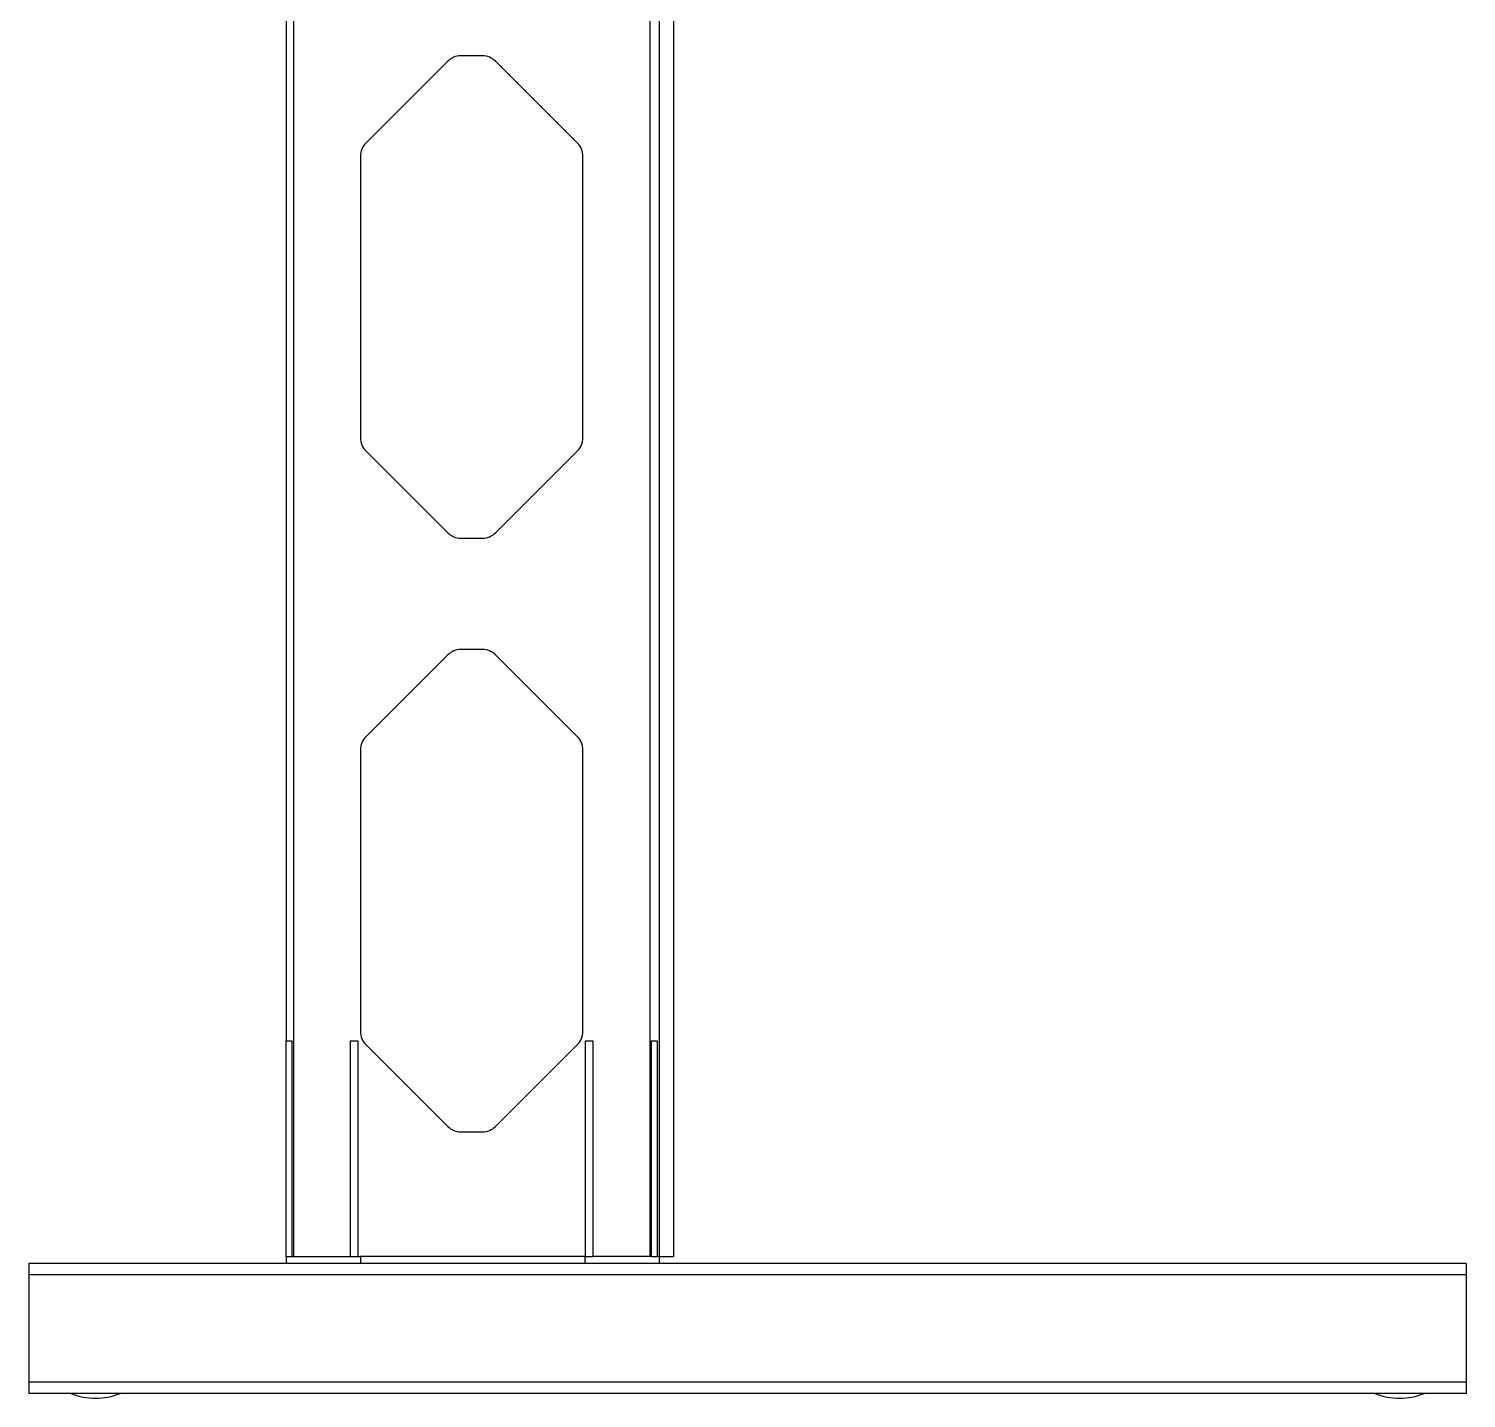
# Model space of a CAD drawing. Extents: x -2612 to 1264, y -600 to 6698.
# Drawn here: x -2612 to 1264, y -600 to 3090 of the extents above; entities that cross this region are included whole.
import ezdxf

# ---------------------------------------------------------------- set-up
doc = ezdxf.new("R2010")
doc.units = 0
doc.header["$MEASUREMENT"] = 0
doc.layers.get('0').update_dxf_attribs({"linetype": 'CONTINUOUS'})

msp = doc.modelspace()

# ---------------------------------------------------------------- linework, layer by layer
at = {"color": 7, "linetype": 'CONTINUOUS'}
for p, q in [((-1917.50015, 6458.49999), (-1917.50015, 362.49998)), ((-1897.50011, 6458.49999), (-1897.50011, -218.49999)), ((-937.50006, 6458.49999), (-937.50006, -218.49999)), ((-912.5002, 6458.49999), (-912.5002, -218.49999)), ((-873.50017, 6458.49999), (-873.50017, -218.49999)), ((-1482.14484, 3002.85533), (-1702.85548, 2782.14458)), ((-1388.21083, 3017.49995), (-1446.78951, 3017.49995)), ((-1132.14475, 2782.14458), (-1352.8555, 3002.85533)), ((-1717.50016, 2746.78925), (-1717.50016, 1988.21071)), ((-1117.50012, 1988.21071), (-1117.50012, 2746.78925)), ((-1702.85548, 1952.85538), (-1482.14484, 1732.14462)), ((-1352.8555, 1732.14462), (-1132.14475, 1952.85538)), ((-1446.78951, 1717.5), (-1388.21083, 1717.5)), ((-1482.14484, 1402.85542), (-1702.85548, 1182.14467)), ((-1388.21083, 1417.50005), (-1446.78951, 1417.50005)), ((-1132.14475, 1182.14467), (-1352.8555, 1402.85542)), ((-1717.50016, 1146.78934), (-1717.50016, 388.21068)), ((-1117.50012, 388.21068), (-1117.50012, 1146.78934)), ((-1917.50015, 362.49998), (-1902.50016, 362.49998)), ((-1917.50015, -218.49999), (-1917.50015, 362.49998)), ((-1902.50016, 362.49998), (-1902.50016, -218.49999)), ((-1744.50011, -218.49999), (-1744.50011, 362.49998)), ((-1744.50011, 362.49998), (-1724.50013, 362.49998)), ((-1724.50013, 362.49998), (-1724.50013, -218.49999)), ((-1702.85548, 352.85535), (-1482.14484, 132.14466)), ((-1352.8555, 132.14466), (-1132.14475, 352.85535)), ((-1110.50015, 362.49998), (-1090.50017, 362.49998)), ((-1110.50015, -218.49999), (-1110.50015, 362.49998)), ((-1090.50017, 362.49998), (-1090.50017, -218.49999)), ((-932.50018, -218.49999), (-932.50018, 362.49998)), ((-932.50018, 362.49998), (-917.50008, 362.49998)), ((-917.50008, 362.49998), (-917.50008, -218.49999)), ((-1446.78951, 117.49998), (-1388.21083, 117.49998)), ((-1917.50015, -218.49999), (-1902.50016, -218.49999)), ((-1917.50015, -218.49999), (-1917.50015, -237.50001)), ((-1902.50016, -218.49999), (-1744.50011, -218.49999)), ((-1744.50011, -218.49999), (-1724.50013, -218.49999)), ((-1724.50013, -218.49999), (-1717.50016, -218.49999)), ((-1717.50016, -218.49999), (-1717.50016, -237.50001)), ((-1112.50013, -218.49999), (-1717.50016, -218.49999)), ((-1110.50015, -218.49999), (-1112.50013, -218.49999)), ((-1112.50013, -218.49999), (-1112.50013, -237.50001)), ((-1110.50015, -218.49999), (-1090.50017, -218.49999)), ((-932.50018, -218.49999), (-1090.50017, -218.49999)), ((-932.50018, -218.49999), (-917.50008, -218.49999)), ((-912.5002, -218.49999), (-917.50008, -218.49999)), ((-912.5002, -218.49999), (-912.5002, -237.50001)), ((-912.5002, -218.49999), (-873.50017, -218.49999)), ((1263.5, -237.50001), (-2611.50013, -237.50001)), ((-2611.50013, -237.50001), (-2611.50013, -267.50001)), ((1263.5, -267.50001), (-2611.50013, -267.50001)), ((-2611.50013, -267.50001), (-2611.50013, -557.5)), ((1263.5, -237.50001), (1263.5, -267.50001)), ((1263.5, -267.50001), (1263.5, -557.5)), ((1263.5, -557.5), (-2611.50013, -557.5)), ((-2611.50013, -557.5), (-2611.50013, -587.5)), ((1263.5, -557.5), (1263.5, -587.5)), ((1263.5, -587.5), (-2611.50013, -587.5))]:
    msp.add_line(p, q, dxfattribs=at)
for centre, start, end in [((-1446.78946, 2967.5), 89.99999995, 135), ((-1388.21081, 2967.5), 45, 89.99999998), ((-1667.50013, 2746.78932), 135, 179.99999986), ((-1167.50013, 2746.78932), 0.00000002, 45), ((-1667.50013, 1988.21068), 180.00000014, 225), ((-1167.50013, 1988.21068), 315, 359.99999998), ((-1446.78946, 1767.5), 225, 270), ((-1388.21081, 1767.5), 270.00000002, 315), ((-1446.78946, 1367.5), 89.99999995, 135), ((-1388.21081, 1367.5), 45, 89.99999998), ((-1667.50013, 1146.78932), 135, 179.99999986), ((-1167.50013, 1146.78932), 0.00000002, 45), ((-1667.50013, 388.21068), 180.00000014, 225), ((-1167.50013, 388.21068), 315, 359.99999998), ((-1446.78946, 167.5), 225, 270), ((-1388.21081, 167.5), 270.00000002, 315)]:
    msp.add_arc(centre, 50, start, end, dxfattribs=at)
for centre in [(-2431.50013, -425.5), (1083.5, -425.5)]:
    msp.add_arc(centre, 175, 247.7763108, 292.2236892)

doc.saveas('drawing.dxf')
